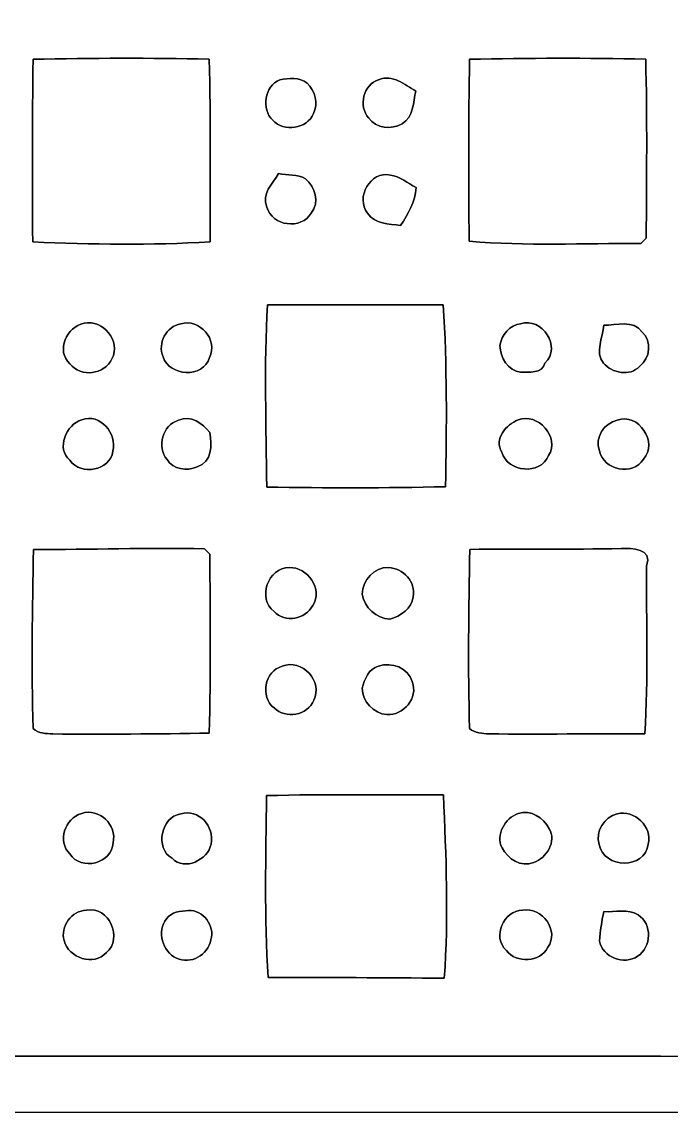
# Model space of a CAD drawing. Header units: centimetres. Extents: x -16.8 to 16.8, y -16.7 to 16.7.
# Drawn here: x -0.2 to 8.83, y -16.67 to -1.52 of the extents above; entities that cross this region are included whole.
import ezdxf

# ---------------------------------------------------------------- set-up
doc = ezdxf.new("R2010")
doc.units = ezdxf.units.CM
doc.header["$MEASUREMENT"] = 0
doc.layers.add('Layer 1', color=7, linetype='Continuous')

msp = doc.modelspace()

# ---------------------------------------------------------------- linework, layer by layer
at = {"layer": 'Layer 1', "color": 7}
for points, knots in [([(-16.77458, 16.66875), (-16.77458, 16.66875), (16.77458, 16.66875), (16.77458, 16.66875), (16.77458, 16.66875), (16.77458, 16.66875), (16.77458, -16.66875), (16.77458, -16.66875), (16.77458, -16.66875), (16.77458, -16.66875), (-16.77458, -16.66875), (-16.77458, -16.66875), (-16.77458, -16.66875), (-16.77458, -16.66875), (-16.77458, 16.66875), (-16.77458, 16.66875), (-16.77458, 16.66875), (-16.77458, 16.66875), (-16.77458, 16.66875), (-16.77458, 16.66875)], [0, 0, 0, 0, 0.16666667, 0.16666667, 0.16666667, 0.16666667, 0.33333333, 0.33333333, 0.33333333, 0.33333333, 0.5, 0.5, 0.5, 0.5, 0.66666667, 0.66666667, 0.66666667, 0.66666667, 1, 1, 1, 1]), ([(-16.06091, 16.05774), (-16.07961, 6.31331), (-16.06374, -3.43147), (-16.06903, -13.17625), (-16.06903, -13.17625), (-16.0588, -14.08148), (-16.0969, -14.98776), (-16.04186, -15.89229), (-16.04186, -15.89229), (-5.49557, -15.89546), (5.05107, -15.88805), (15.59736, -15.89581), (15.59736, -15.89581), (15.65769, -15.41709), (15.61606, -14.93132), (15.63052, -14.45013), (15.63052, -14.45013), (15.63088, -10.96857), (15.62417, -7.48665), (15.63158, -4.00509), (15.63158, -4.00509), (15.61571, -2.97004), (15.64852, -1.93463), (15.6143, -0.89958), (15.6143, -0.89958), (15.63758, 1.05692), (15.63441, 3.01378), (15.62276, 4.97064), (15.62276, 4.97064), (15.63864, 6.5218), (15.61465, 8.07297), (15.63511, 9.62413), (15.63511, 9.62413), (15.60371, 10.68564), (15.63299, 11.7475), (15.62876, 12.80901), (15.62876, 12.80901), (15.61888, 13.89274), (15.66086, 14.97718), (15.59595, 16.05986), (15.59595, 16.05986), (14.04867, 16.08137), (12.50103, 16.06303), (10.95375, 16.06903), (10.95375, 16.06903), (2.60456, 16.06903), (-5.74428, 16.06903), (-14.09347, 16.06903), (-14.09347, 16.06903), (-14.74929, 16.06867), (-15.40545, 16.07608), (-16.06091, 16.05774)], [0, 0, 0, 0, 0.07142857, 0.07142857, 0.07142857, 0.07142857, 0.14285714, 0.14285714, 0.14285714, 0.14285714, 0.21428571, 0.21428571, 0.21428571, 0.21428571, 0.28571429, 0.28571429, 0.28571429, 0.28571429, 0.35714286, 0.35714286, 0.35714286, 0.35714286, 0.42857143, 0.42857143, 0.42857143, 0.42857143, 0.5, 0.5, 0.5, 0.5, 0.57142857, 0.57142857, 0.57142857, 0.57142857, 0.64285714, 0.64285714, 0.64285714, 0.64285714, 0.71428571, 0.71428571, 0.71428571, 0.71428571, 0.78571429, 0.78571429, 0.78571429, 0.78571429, 0.85714286, 0.85714286, 0.85714286, 0.85714286, 1, 1, 1, 1]), ([(-0.04339, -2.03976), (0.77258, -2.02142), (1.58891, -2.02177), (2.40524, -2.03659), (2.40524, -2.03659), (2.42711, -2.8829), (2.41406, -3.72992), (2.41582, -4.57659), (2.41582, -4.57659), (1.59456, -4.62315), (0.77082, -4.61574), (-0.05045, -4.57659), (-0.05045, -4.57659), (-0.05292, -3.73098), (-0.06138, -2.88502), (-0.04339, -2.03976)], [0, 0, 0, 0, 0.2, 0.2, 0.2, 0.2, 0.4, 0.4, 0.4, 0.4, 0.6, 0.6, 0.6, 0.6, 1, 1, 1, 1]), ([(6.02439, -2.03976), (6.84036, -2.02142), (7.65669, -2.02177), (8.47302, -2.03659), (8.47302, -2.03659), (8.49348, -2.86561), (8.48536, -3.69499), (8.48007, -4.52402), (8.48007, -4.52402), (8.45467, -4.54907), (8.42962, -4.57412), (8.40458, -4.59916), (8.40458, -4.59916), (7.60836, -4.5974), (6.81037, -4.63409), (6.01592, -4.56741), (6.01592, -4.56741), (6.01662, -3.72463), (6.00534, -2.88219), (6.02439, -2.03976)], [0, 0, 0, 0, 0.16666667, 0.16666667, 0.16666667, 0.16666667, 0.33333333, 0.33333333, 0.33333333, 0.33333333, 0.5, 0.5, 0.5, 0.5, 0.66666667, 0.66666667, 0.66666667, 0.66666667, 1, 1, 1, 1]), ([(4.75897, -2.32304), (4.95723, -2.24614), (5.11881, -2.39254), (5.2765, -2.48073), (5.2765, -2.48073), (5.24192, -2.63384), (5.24228, -2.84304), (5.08706, -2.93476), (5.08706, -2.93476), (4.93712, -3.02295), (4.72334, -3.00461), (4.62174, -2.85609), (4.62174, -2.85609), (4.47216, -2.69558), (4.54801, -2.3876), (4.75897, -2.32304)], [0, 0, 0, 0, 0.2, 0.2, 0.2, 0.2, 0.4, 0.4, 0.4, 0.4, 0.6, 0.6, 0.6, 0.6, 1, 1, 1, 1]), ([(3.38455, -2.32551), (3.50696, -2.3047), (3.66254, -2.28106), (3.76555, -2.37278), (3.76555, -2.37278), (3.87773, -2.47579), (3.92465, -2.6543), (3.85304, -2.794), (3.85304, -2.794), (3.76626, -3.00849), (3.44064, -3.05118), (3.28648, -2.88713), (3.28648, -2.88713), (3.12279, -2.73191), (3.17147, -2.41088), (3.38455, -2.32551)], [0, 0, 0, 0, 0.2, 0.2, 0.2, 0.2, 0.4, 0.4, 0.4, 0.4, 0.6, 0.6, 0.6, 0.6, 1, 1, 1, 1]), ([(3.36938, -3.62832), (3.48932, -3.65301), (3.6322, -3.63326), (3.74297, -3.70029), (3.74297, -3.70029), (3.87985, -3.81176), (3.94194, -4.02802), (3.82341, -4.17548), (3.82341, -4.17548), (3.68723, -4.4129), (3.27589, -4.35998), (3.20604, -4.09504), (3.20604, -4.09504), (3.12173, -3.90666), (3.28471, -3.77119), (3.36938, -3.62832)], [0, 0, 0, 0, 0.2, 0.2, 0.2, 0.2, 0.4, 0.4, 0.4, 0.4, 0.6, 0.6, 0.6, 0.6, 1, 1, 1, 1]), ([(4.60587, -4.17689), (4.43406, -3.96522), (4.64114, -3.58387), (4.92301, -3.64878), (4.92301, -3.64878), (5.05777, -3.66289), (5.16184, -3.76379), (5.27967, -3.82199), (5.27967, -3.82199), (5.26909, -4.01955), (5.16996, -4.18818), (5.06377, -4.34728), (5.06377, -4.34728), (4.90643, -4.32823), (4.70041, -4.33282), (4.60587, -4.17689)], [0, 0, 0, 0, 0.2, 0.2, 0.2, 0.2, 0.4, 0.4, 0.4, 0.4, 0.6, 0.6, 0.6, 0.6, 1, 1, 1, 1]), ([(3.21451, -5.45112), (4.02908, -5.44901), (4.84364, -5.44971), (5.6582, -5.45112), (5.6582, -5.45112), (5.71218, -6.2925), (5.70547, -7.13634), (5.68889, -7.97913), (5.68889, -7.97913), (4.86057, -7.99677), (4.0319, -7.99747), (3.20393, -7.98266), (3.20393, -7.98266), (3.19617, -7.13916), (3.16477, -6.29356), (3.21451, -5.45112)], [0, 0, 0, 0, 0.2, 0.2, 0.2, 0.2, 0.4, 0.4, 0.4, 0.4, 0.6, 0.6, 0.6, 0.6, 1, 1, 1, 1]), ([(0.66393, -5.70759), (0.92745, -5.64974), (1.17757, -5.95171), (1.05198, -6.20183), (1.05198, -6.20183), (0.94439, -6.42197), (0.62159, -6.4643), (0.46743, -6.27027), (0.46743, -6.27027), (0.26811, -6.09177), (0.42051, -5.74922), (0.66393, -5.70759)], [0, 0, 0, 0, 0.25, 0.25, 0.25, 0.25, 0.5, 0.5, 0.5, 0.5, 1, 1, 1, 1]), ([(2.00766, -5.71429), (2.27295, -5.63704), (2.53118, -5.93796), (2.40912, -6.18384), (2.40912, -6.18384), (2.31493, -6.47629), (1.85455, -6.44772), (1.76248, -6.17467), (1.76248, -6.17467), (1.68134, -5.98241), (1.80763, -5.75134), (2.00766, -5.71429)], [0, 0, 0, 0, 0.25, 0.25, 0.25, 0.25, 0.5, 0.5, 0.5, 0.5, 1, 1, 1, 1]), ([(6.73382, -5.71359), (7.03157, -5.61446), (7.31202, -6.04202), (7.07249, -6.26004), (7.07249, -6.26004), (7.0291, -6.41491), (6.84742, -6.38281), (6.73417, -6.38634), (6.73417, -6.38634), (6.55673, -6.3694), (6.45019, -6.18137), (6.44631, -6.01768), (6.44631, -6.01768), (6.46642, -5.8734), (6.58213, -5.72629), (6.73382, -5.71359)], [0, 0, 0, 0, 0.2, 0.2, 0.2, 0.2, 0.4, 0.4, 0.4, 0.4, 0.6, 0.6, 0.6, 0.6, 1, 1, 1, 1]), ([(7.88917, -5.73476), (8.06132, -5.74005), (8.30051, -5.65115), (8.42327, -5.82895), (8.42327, -5.82895), (8.56262, -5.95771), (8.53475, -6.19443), (8.38764, -6.30626), (8.38764, -6.30626), (8.25253, -6.45195), (8.00382, -6.40009), (7.88529, -6.26075), (7.88529, -6.26075), (7.76217, -6.10976), (7.87894, -5.90374), (7.88917, -5.73476)], [0, 0, 0, 0, 0.2, 0.2, 0.2, 0.2, 0.4, 0.4, 0.4, 0.4, 0.6, 0.6, 0.6, 0.6, 1, 1, 1, 1]), ([(0.63112, -7.04885), (0.88971, -6.94937), (1.12783, -7.24429), (1.06504, -7.48524), (1.06504, -7.48524), (1.02447, -7.75335), (0.6223, -7.83131), (0.46637, -7.61189), (0.46637, -7.61189), (0.27199, -7.44855), (0.41487, -7.11412), (0.63112, -7.04885)], [0, 0, 0, 0, 0.25, 0.25, 0.25, 0.25, 0.5, 0.5, 0.5, 0.5, 1, 1, 1, 1]), ([(6.6989, -7.04956), (6.96912, -6.94267), (7.28839, -7.29368), (7.12258, -7.54486), (7.12258, -7.54486), (7.00969, -7.82179), (6.55355, -7.78157), (6.47136, -7.49794), (6.47136, -7.49794), (6.36129, -7.31802), (6.53344, -7.11235), (6.6989, -7.04956)], [0, 0, 0, 0, 0.25, 0.25, 0.25, 0.25, 0.5, 0.5, 0.5, 0.5, 1, 1, 1, 1]), ([(8.07685, -7.0552), (8.36718, -6.93949), (8.65752, -7.37059), (8.44056, -7.59425), (8.44056, -7.59425), (8.29769, -7.83872), (7.88423, -7.74418), (7.82884, -7.48171), (7.82884, -7.48171), (7.76146, -7.29262), (7.89129, -7.09507), (8.07685, -7.0552)], [0, 0, 0, 0, 0.25, 0.25, 0.25, 0.25, 0.5, 0.5, 0.5, 0.5, 1, 1, 1, 1]), ([(1.97556, -7.05591), (2.153, -6.9723), (2.3054, -7.10177), (2.413, -7.22383), (2.413, -7.22383), (2.43946, -7.41045), (2.44792, -7.63164), (2.23414, -7.70361), (2.23414, -7.70361), (2.09621, -7.76711), (1.90041, -7.73748), (1.81751, -7.6013), (1.81751, -7.6013), (1.67393, -7.42668), (1.7526, -7.11764), (1.97556, -7.05591)], [0, 0, 0, 0, 0.2, 0.2, 0.2, 0.2, 0.4, 0.4, 0.4, 0.4, 0.6, 0.6, 0.6, 0.6, 1, 1, 1, 1]), ([(-0.04057, -8.85014), (0.75247, -8.85543), (1.54552, -8.82191), (2.33892, -8.84026), (2.33892, -8.84026), (2.36291, -8.86566), (2.38725, -8.89141), (2.41194, -8.91716), (2.41194, -8.91716), (2.41829, -9.74478), (2.42535, -10.5731), (2.40524, -11.40107), (2.40524, -11.40107), (1.67922, -11.41695), (0.95321, -11.41659), (0.22754, -11.41377), (0.22754, -11.41377), (0.13441, -11.40742), (0.0254, -11.40989), (-0.04339, -11.33546), (-0.04339, -11.33546), (-0.0702, -10.50749), (-0.05433, -9.67811), (-0.04057, -8.85014)], [0, 0, 0, 0, 0.14285714, 0.14285714, 0.14285714, 0.14285714, 0.28571429, 0.28571429, 0.28571429, 0.28571429, 0.42857143, 0.42857143, 0.42857143, 0.42857143, 0.57142857, 0.57142857, 0.57142857, 0.57142857, 0.71428571, 0.71428571, 0.71428571, 0.71428571, 1, 1, 1, 1]), ([(6.02721, -8.84943), (6.72888, -8.8392), (7.43056, -8.85084), (8.13259, -8.83814), (8.13259, -8.83814), (8.27334, -8.83073), (8.58097, -8.82897), (8.48325, -9.08262), (8.48325, -9.08262), (8.48148, -9.85873), (8.50865, -10.6366), (8.46243, -11.41201), (8.46243, -11.41201), (7.73994, -11.40883), (7.01781, -11.41977), (6.29567, -11.41236), (6.29567, -11.41236), (6.20254, -11.40425), (6.09565, -11.40601), (6.02403, -11.33581), (6.02403, -11.33581), (5.99757, -10.50749), (6.01345, -9.67775), (6.02721, -8.84943)], [0, 0, 0, 0, 0.14285714, 0.14285714, 0.14285714, 0.14285714, 0.28571429, 0.28571429, 0.28571429, 0.28571429, 0.42857143, 0.42857143, 0.42857143, 0.42857143, 0.57142857, 0.57142857, 0.57142857, 0.57142857, 0.71428571, 0.71428571, 0.71428571, 0.71428571, 1, 1, 1, 1]), ([(3.51755, -9.10237), (3.77084, -9.08897), (3.99133, -9.40541), (3.84422, -9.62766), (3.84422, -9.62766), (3.74368, -9.82169), (3.45828, -9.87884), (3.30553, -9.71162), (3.30553, -9.71162), (3.06881, -9.52923), (3.2198, -9.0992), (3.51755, -9.10237)], [0, 0, 0, 0, 0.25, 0.25, 0.25, 0.25, 0.5, 0.5, 0.5, 0.5, 1, 1, 1, 1]), ([(4.89726, -9.0992), (5.09341, -9.11507), (5.28496, -9.29428), (5.2384, -9.50771), (5.2384, -9.50771), (5.22887, -9.67493), (5.05954, -9.77336), (4.91737, -9.81922), (4.91737, -9.81922), (4.72828, -9.81357), (4.55965, -9.65588), (4.53143, -9.47067), (4.53143, -9.47067), (4.53319, -9.27417), (4.69724, -9.09673), (4.89726, -9.0992)], [0, 0, 0, 0, 0.2, 0.2, 0.2, 0.2, 0.4, 0.4, 0.4, 0.4, 0.6, 0.6, 0.6, 0.6, 1, 1, 1, 1]), ([(3.41912, -10.47291), (3.69323, -10.35932), (3.99309, -10.68987), (3.85657, -10.94528), (3.85657, -10.94528), (3.76978, -11.15624), (3.4671, -11.20916), (3.30518, -11.05288), (3.30518, -11.05288), (3.10762, -10.89766), (3.17324, -10.53712), (3.41912, -10.47291)], [0, 0, 0, 0, 0.25, 0.25, 0.25, 0.25, 0.5, 0.5, 0.5, 0.5, 1, 1, 1, 1]), ([(4.75862, -10.47221), (4.9403, -10.40659), (5.17066, -10.49514), (5.22534, -10.68634), (5.22534, -10.68634), (5.31777, -10.91636), (5.10081, -11.15871), (4.87221, -11.14425), (4.87221, -11.14425), (4.68877, -11.13226), (4.53355, -10.95975), (4.53143, -10.77877), (4.53143, -10.77877), (4.56036, -10.65636), (4.62245, -10.50431), (4.75862, -10.47221)], [0, 0, 0, 0, 0.2, 0.2, 0.2, 0.2, 0.4, 0.4, 0.4, 0.4, 0.6, 0.6, 0.6, 0.6, 1, 1, 1, 1]), ([(3.2004, -12.27032), (4.0199, -12.24844), (4.84011, -12.26079), (5.65997, -12.25973), (5.65997, -12.25973), (5.69807, -13.10781), (5.73193, -13.95977), (5.67196, -14.80749), (5.67196, -14.80749), (4.85563, -14.79832), (4.03931, -14.79832), (3.22298, -14.79832), (3.22298, -14.79832), (3.1683, -13.95659), (3.19229, -13.11275), (3.2004, -12.27032)], [0, 0, 0, 0, 0.2, 0.2, 0.2, 0.2, 0.4, 0.4, 0.4, 0.4, 0.6, 0.6, 0.6, 0.6, 1, 1, 1, 1]), ([(0.63077, -12.51761), (0.87242, -12.43718), (1.12607, -12.67848), (1.06786, -12.92507), (1.06786, -12.92507), (1.05516, -13.21223), (0.62477, -13.32442), (0.46673, -13.08065), (0.46673, -13.08065), (0.2854, -12.90567), (0.39793, -12.58535), (0.63077, -12.51761)], [0, 0, 0, 0, 0.25, 0.25, 0.25, 0.25, 0.5, 0.5, 0.5, 0.5, 1, 1, 1, 1]), ([(2.00731, -12.52291), (2.26095, -12.44988), (2.47791, -12.69682), (2.4317, -12.94271), (2.4317, -12.94271), (2.3816, -13.1639), (2.06587, -13.3223), (1.88771, -13.14132), (1.88771, -13.14132), (1.645, -13.00515), (1.73249, -12.56418), (2.00731, -12.52291)], [0, 0, 0, 0, 0.25, 0.25, 0.25, 0.25, 0.5, 0.5, 0.5, 0.5, 1, 1, 1, 1]), ([(6.69996, -12.51938), (6.87282, -12.45482), (7.05344, -12.58041), (7.13105, -12.73034), (7.13105, -12.73034), (7.23688, -12.90779), (7.09471, -13.13709), (6.91727, -13.19847), (6.91727, -13.19847), (6.73523, -13.27256), (6.5599, -13.14909), (6.47488, -12.99774), (6.47488, -12.99774), (6.38069, -12.81536), (6.51863, -12.58217), (6.69996, -12.51938)], [0, 0, 0, 0, 0.2, 0.2, 0.2, 0.2, 0.4, 0.4, 0.4, 0.4, 0.6, 0.6, 0.6, 0.6, 1, 1, 1, 1]), ([(8.07544, -12.52185), (8.31603, -12.46646), (8.57179, -12.69859), (8.50582, -12.94377), (8.50582, -12.94377), (8.46631, -13.3036), (7.88741, -13.28491), (7.82779, -12.95047), (7.82779, -12.95047), (7.76605, -12.76526), (7.89764, -12.56947), (8.07544, -12.52185)], [0, 0, 0, 0, 0.25, 0.25, 0.25, 0.25, 0.5, 0.5, 0.5, 0.5, 1, 1, 1, 1]), ([(0.69532, -13.86346), (1.01424, -13.79961), (1.20756, -14.25328), (0.97578, -14.45189), (0.97578, -14.45189), (0.79939, -14.64557), (0.44944, -14.52774), (0.38664, -14.28468), (0.38664, -14.28468), (0.32808, -14.09312), (0.49424, -13.86417), (0.69532, -13.86346)], [0, 0, 0, 0, 0.25, 0.25, 0.25, 0.25, 0.5, 0.5, 0.5, 0.5, 1, 1, 1, 1]), ([(2.11384, -13.86558), (2.32163, -13.85676), (2.48567, -14.07936), (2.42746, -14.27586), (2.42746, -14.27586), (2.38795, -14.48047), (2.14348, -14.62617), (1.94839, -14.52704), (1.94839, -14.52704), (1.75119, -14.43743), (1.67322, -14.15415), (1.81081, -13.98376), (1.81081, -13.98376), (1.87184, -13.88251), (2.00872, -13.87898), (2.11384, -13.86558)], [0, 0, 0, 0, 0.2, 0.2, 0.2, 0.2, 0.4, 0.4, 0.4, 0.4, 0.6, 0.6, 0.6, 0.6, 1, 1, 1, 1]), ([(6.7631, -13.86346), (7.03262, -13.81125), (7.27922, -14.15344), (7.11165, -14.37746), (7.11165, -14.37746), (7.0044, -14.59195), (6.67702, -14.60571), (6.53521, -14.42014), (6.53521, -14.42014), (6.32848, -14.23741), (6.49958, -13.8617), (6.7631, -13.86346)], [0, 0, 0, 0, 0.25, 0.25, 0.25, 0.25, 0.5, 0.5, 0.5, 0.5, 1, 1, 1, 1]), ([(7.88987, -13.88181), (8.04439, -13.89239), (8.22572, -13.83771), (8.36754, -13.92767), (8.36754, -13.92767), (8.56439, -14.04902), (8.55557, -14.38099), (8.36048, -14.50058), (8.36048, -14.50058), (8.17668, -14.6304), (7.86694, -14.51716), (7.83167, -14.29067), (7.83167, -14.29067), (7.84084, -14.15274), (7.86024, -14.01657), (7.88987, -13.88181)], [0, 0, 0, 0, 0.2, 0.2, 0.2, 0.2, 0.4, 0.4, 0.4, 0.4, 0.6, 0.6, 0.6, 0.6, 1, 1, 1, 1])]:
    msp.add_open_spline(points, degree=3, knots=knots, dxfattribs=at)
at = {"layer": 'Layer 1', "color": 251}
for points, knots in [([(-16.06091, 16.05774), (-15.40545, 16.07608), (-14.74929, 16.06867), (-14.09347, 16.06903), (-14.09347, 16.06903), (-5.74428, 16.06903), (2.60456, 16.06903), (10.95375, 16.06903), (10.95375, 16.06903), (12.50103, 16.06303), (14.04867, 16.08137), (15.59595, 16.05986), (15.59595, 16.05986), (15.66086, 14.97718), (15.61888, 13.89274), (15.62876, 12.80901), (15.62876, 12.80901), (15.63299, 11.7475), (15.60371, 10.68564), (15.63511, 9.62413), (15.63511, 9.62413), (15.61465, 8.07297), (15.63864, 6.5218), (15.62276, 4.97064), (15.62276, 4.97064), (15.63441, 3.01378), (15.63758, 1.05692), (15.6143, -0.89958), (15.6143, -0.89958), (15.64852, -1.93463), (15.61571, -2.97004), (15.63158, -4.00509), (15.63158, -4.00509), (15.62417, -7.48665), (15.63088, -10.96857), (15.63052, -14.45013), (15.63052, -14.45013), (15.61606, -14.93132), (15.65769, -15.41709), (15.59736, -15.89581), (15.59736, -15.89581), (5.05107, -15.88805), (-5.49557, -15.89546), (-16.04186, -15.89229), (-16.04186, -15.89229), (-16.0969, -14.98776), (-16.0588, -14.08148), (-16.06903, -13.17625), (-16.06903, -13.17625), (-16.06374, -3.43147), (-16.07961, 6.31331), (-16.06091, 16.05774), (-16.06091, 16.05774), (-16.06091, 16.05774), (-16.06091, 16.05774), (-16.06091, 16.05774)], [0, 0, 0, 0, 0.06666667, 0.06666667, 0.06666667, 0.06666667, 0.13333333, 0.13333333, 0.13333333, 0.13333333, 0.2, 0.2, 0.2, 0.2, 0.26666667, 0.26666667, 0.26666667, 0.26666667, 0.33333333, 0.33333333, 0.33333333, 0.33333333, 0.4, 0.4, 0.4, 0.4, 0.46666667, 0.46666667, 0.46666667, 0.46666667, 0.53333333, 0.53333333, 0.53333333, 0.53333333, 0.6, 0.6, 0.6, 0.6, 0.66666667, 0.66666667, 0.66666667, 0.66666667, 0.73333333, 0.73333333, 0.73333333, 0.73333333, 0.8, 0.8, 0.8, 0.8, 0.86666667, 0.86666667, 0.86666667, 0.86666667, 1, 1, 1, 1]), ([(-0.04339, -2.03976), (-0.06138, -2.88502), (-0.05292, -3.73098), (-0.05045, -4.57659), (-0.05045, -4.57659), (0.77082, -4.61574), (1.59456, -4.62315), (2.41582, -4.57659), (2.41582, -4.57659), (2.41406, -3.72992), (2.42711, -2.8829), (2.40524, -2.03659), (2.40524, -2.03659), (1.58891, -2.02177), (0.77258, -2.02142), (-0.04339, -2.03976), (-0.04339, -2.03976), (-0.04339, -2.03976), (-0.04339, -2.03976), (-0.04339, -2.03976)], [0, 0, 0, 0, 0.16666667, 0.16666667, 0.16666667, 0.16666667, 0.33333333, 0.33333333, 0.33333333, 0.33333333, 0.5, 0.5, 0.5, 0.5, 0.66666667, 0.66666667, 0.66666667, 0.66666667, 1, 1, 1, 1]), ([(6.02439, -2.03976), (6.00534, -2.88219), (6.01662, -3.72463), (6.01592, -4.56741), (6.01592, -4.56741), (6.81037, -4.63409), (7.60836, -4.5974), (8.40458, -4.59916), (8.40458, -4.59916), (8.42962, -4.57412), (8.45467, -4.54907), (8.48007, -4.52402), (8.48007, -4.52402), (8.48536, -3.69499), (8.49348, -2.86561), (8.47302, -2.03659), (8.47302, -2.03659), (7.65669, -2.02177), (6.84036, -2.02142), (6.02439, -2.03976), (6.02439, -2.03976), (6.02439, -2.03976), (6.02439, -2.03976), (6.02439, -2.03976)], [0, 0, 0, 0, 0.14285714, 0.14285714, 0.14285714, 0.14285714, 0.28571429, 0.28571429, 0.28571429, 0.28571429, 0.42857143, 0.42857143, 0.42857143, 0.42857143, 0.57142857, 0.57142857, 0.57142857, 0.57142857, 0.71428571, 0.71428571, 0.71428571, 0.71428571, 1, 1, 1, 1]), ([(4.75897, -2.32304), (4.54801, -2.3876), (4.47216, -2.69558), (4.62174, -2.85609), (4.62174, -2.85609), (4.72334, -3.00461), (4.93712, -3.02295), (5.08706, -2.93476), (5.08706, -2.93476), (5.24228, -2.84304), (5.24192, -2.63384), (5.2765, -2.48073), (5.2765, -2.48073), (5.11881, -2.39254), (4.95723, -2.24614), (4.75897, -2.32304), (4.75897, -2.32304), (4.75897, -2.32304), (4.75897, -2.32304), (4.75897, -2.32304)], [0, 0, 0, 0, 0.16666667, 0.16666667, 0.16666667, 0.16666667, 0.33333333, 0.33333333, 0.33333333, 0.33333333, 0.5, 0.5, 0.5, 0.5, 0.66666667, 0.66666667, 0.66666667, 0.66666667, 1, 1, 1, 1]), ([(3.38455, -2.32551), (3.17147, -2.41088), (3.12279, -2.73191), (3.28648, -2.88713), (3.28648, -2.88713), (3.44064, -3.05118), (3.76626, -3.00849), (3.85304, -2.794), (3.85304, -2.794), (3.92465, -2.6543), (3.87773, -2.47579), (3.76555, -2.37278), (3.76555, -2.37278), (3.66254, -2.28106), (3.50696, -2.3047), (3.38455, -2.32551), (3.38455, -2.32551), (3.38455, -2.32551), (3.38455, -2.32551), (3.38455, -2.32551)], [0, 0, 0, 0, 0.16666667, 0.16666667, 0.16666667, 0.16666667, 0.33333333, 0.33333333, 0.33333333, 0.33333333, 0.5, 0.5, 0.5, 0.5, 0.66666667, 0.66666667, 0.66666667, 0.66666667, 1, 1, 1, 1]), ([(3.36938, -3.62832), (3.28471, -3.77119), (3.12173, -3.90666), (3.20604, -4.09504), (3.20604, -4.09504), (3.27589, -4.35998), (3.68723, -4.4129), (3.82341, -4.17548), (3.82341, -4.17548), (3.94194, -4.02802), (3.87985, -3.81176), (3.74297, -3.70029), (3.74297, -3.70029), (3.6322, -3.63326), (3.48932, -3.65301), (3.36938, -3.62832), (3.36938, -3.62832), (3.36938, -3.62832), (3.36938, -3.62832), (3.36938, -3.62832)], [0, 0, 0, 0, 0.16666667, 0.16666667, 0.16666667, 0.16666667, 0.33333333, 0.33333333, 0.33333333, 0.33333333, 0.5, 0.5, 0.5, 0.5, 0.66666667, 0.66666667, 0.66666667, 0.66666667, 1, 1, 1, 1]), ([(4.60587, -4.17689), (4.70041, -4.33282), (4.90643, -4.32823), (5.06377, -4.34728), (5.06377, -4.34728), (5.16996, -4.18818), (5.26909, -4.01955), (5.27967, -3.82199), (5.27967, -3.82199), (5.16184, -3.76379), (5.05777, -3.66289), (4.92301, -3.64878), (4.92301, -3.64878), (4.64114, -3.58387), (4.43406, -3.96522), (4.60587, -4.17689), (4.60587, -4.17689), (4.60587, -4.17689), (4.60587, -4.17689), (4.60587, -4.17689)], [0, 0, 0, 0, 0.16666667, 0.16666667, 0.16666667, 0.16666667, 0.33333333, 0.33333333, 0.33333333, 0.33333333, 0.5, 0.5, 0.5, 0.5, 0.66666667, 0.66666667, 0.66666667, 0.66666667, 1, 1, 1, 1]), ([(3.21451, -5.45112), (3.16477, -6.29356), (3.19617, -7.13916), (3.20393, -7.98266), (3.20393, -7.98266), (4.0319, -7.99747), (4.86057, -7.99677), (5.68889, -7.97913), (5.68889, -7.97913), (5.70547, -7.13634), (5.71218, -6.2925), (5.6582, -5.45112), (5.6582, -5.45112), (4.84364, -5.44971), (4.02908, -5.44901), (3.21451, -5.45112), (3.21451, -5.45112), (3.21451, -5.45112), (3.21451, -5.45112), (3.21451, -5.45112)], [0, 0, 0, 0, 0.16666667, 0.16666667, 0.16666667, 0.16666667, 0.33333333, 0.33333333, 0.33333333, 0.33333333, 0.5, 0.5, 0.5, 0.5, 0.66666667, 0.66666667, 0.66666667, 0.66666667, 1, 1, 1, 1]), ([(0.66393, -5.70759), (0.42051, -5.74922), (0.26811, -6.09177), (0.46743, -6.27027), (0.46743, -6.27027), (0.62159, -6.4643), (0.94439, -6.42197), (1.05198, -6.20183), (1.05198, -6.20183), (1.17757, -5.95171), (0.92745, -5.64974), (0.66393, -5.70759), (0.66393, -5.70759), (0.66393, -5.70759), (0.66393, -5.70759), (0.66393, -5.70759)], [0, 0, 0, 0, 0.2, 0.2, 0.2, 0.2, 0.4, 0.4, 0.4, 0.4, 0.6, 0.6, 0.6, 0.6, 1, 1, 1, 1]), ([(2.00766, -5.71429), (1.80763, -5.75134), (1.68134, -5.98241), (1.76248, -6.17467), (1.76248, -6.17467), (1.85455, -6.44772), (2.31493, -6.47629), (2.40912, -6.18384), (2.40912, -6.18384), (2.53118, -5.93796), (2.27295, -5.63704), (2.00766, -5.71429), (2.00766, -5.71429), (2.00766, -5.71429), (2.00766, -5.71429), (2.00766, -5.71429)], [0, 0, 0, 0, 0.2, 0.2, 0.2, 0.2, 0.4, 0.4, 0.4, 0.4, 0.6, 0.6, 0.6, 0.6, 1, 1, 1, 1]), ([(6.73382, -5.71359), (6.58213, -5.72629), (6.46642, -5.8734), (6.44631, -6.01768), (6.44631, -6.01768), (6.45019, -6.18137), (6.55673, -6.3694), (6.73417, -6.38634), (6.73417, -6.38634), (6.84742, -6.38281), (7.0291, -6.41491), (7.07249, -6.26004), (7.07249, -6.26004), (7.31202, -6.04202), (7.03157, -5.61446), (6.73382, -5.71359), (6.73382, -5.71359), (6.73382, -5.71359), (6.73382, -5.71359), (6.73382, -5.71359)], [0, 0, 0, 0, 0.16666667, 0.16666667, 0.16666667, 0.16666667, 0.33333333, 0.33333333, 0.33333333, 0.33333333, 0.5, 0.5, 0.5, 0.5, 0.66666667, 0.66666667, 0.66666667, 0.66666667, 1, 1, 1, 1]), ([(7.88917, -5.73476), (7.87894, -5.90374), (7.76217, -6.10976), (7.88529, -6.26075), (7.88529, -6.26075), (8.00382, -6.40009), (8.25253, -6.45195), (8.38764, -6.30626), (8.38764, -6.30626), (8.53475, -6.19443), (8.56262, -5.95771), (8.42327, -5.82895), (8.42327, -5.82895), (8.30051, -5.65115), (8.06132, -5.74005), (7.88917, -5.73476), (7.88917, -5.73476), (7.88917, -5.73476), (7.88917, -5.73476), (7.88917, -5.73476)], [0, 0, 0, 0, 0.16666667, 0.16666667, 0.16666667, 0.16666667, 0.33333333, 0.33333333, 0.33333333, 0.33333333, 0.5, 0.5, 0.5, 0.5, 0.66666667, 0.66666667, 0.66666667, 0.66666667, 1, 1, 1, 1]), ([(0.63112, -7.04885), (0.41487, -7.11412), (0.27199, -7.44855), (0.46637, -7.61189), (0.46637, -7.61189), (0.6223, -7.83131), (1.02447, -7.75335), (1.06504, -7.48524), (1.06504, -7.48524), (1.12783, -7.24429), (0.88971, -6.94937), (0.63112, -7.04885), (0.63112, -7.04885), (0.63112, -7.04885), (0.63112, -7.04885), (0.63112, -7.04885)], [0, 0, 0, 0, 0.2, 0.2, 0.2, 0.2, 0.4, 0.4, 0.4, 0.4, 0.6, 0.6, 0.6, 0.6, 1, 1, 1, 1]), ([(6.6989, -7.04956), (6.53344, -7.11235), (6.36129, -7.31802), (6.47136, -7.49794), (6.47136, -7.49794), (6.55355, -7.78157), (7.00969, -7.82179), (7.12258, -7.54486), (7.12258, -7.54486), (7.28839, -7.29368), (6.96912, -6.94267), (6.6989, -7.04956), (6.6989, -7.04956), (6.6989, -7.04956), (6.6989, -7.04956), (6.6989, -7.04956)], [0, 0, 0, 0, 0.2, 0.2, 0.2, 0.2, 0.4, 0.4, 0.4, 0.4, 0.6, 0.6, 0.6, 0.6, 1, 1, 1, 1]), ([(8.07685, -7.0552), (7.89129, -7.09507), (7.76146, -7.29262), (7.82884, -7.48171), (7.82884, -7.48171), (7.88423, -7.74418), (8.29769, -7.83872), (8.44056, -7.59425), (8.44056, -7.59425), (8.65752, -7.37059), (8.36718, -6.93949), (8.07685, -7.0552), (8.07685, -7.0552), (8.07685, -7.0552), (8.07685, -7.0552), (8.07685, -7.0552)], [0, 0, 0, 0, 0.2, 0.2, 0.2, 0.2, 0.4, 0.4, 0.4, 0.4, 0.6, 0.6, 0.6, 0.6, 1, 1, 1, 1]), ([(1.97556, -7.05591), (1.7526, -7.11764), (1.67393, -7.42668), (1.81751, -7.6013), (1.81751, -7.6013), (1.90041, -7.73748), (2.09621, -7.76711), (2.23414, -7.70361), (2.23414, -7.70361), (2.44792, -7.63164), (2.43946, -7.41045), (2.413, -7.22383), (2.413, -7.22383), (2.3054, -7.10177), (2.153, -6.9723), (1.97556, -7.05591), (1.97556, -7.05591), (1.97556, -7.05591), (1.97556, -7.05591), (1.97556, -7.05591)], [0, 0, 0, 0, 0.16666667, 0.16666667, 0.16666667, 0.16666667, 0.33333333, 0.33333333, 0.33333333, 0.33333333, 0.5, 0.5, 0.5, 0.5, 0.66666667, 0.66666667, 0.66666667, 0.66666667, 1, 1, 1, 1]), ([(-0.04057, -8.85014), (-0.05433, -9.67811), (-0.0702, -10.50749), (-0.04339, -11.33546), (-0.04339, -11.33546), (0.0254, -11.40989), (0.13441, -11.40742), (0.22754, -11.41377), (0.22754, -11.41377), (0.95321, -11.41659), (1.67922, -11.41695), (2.40524, -11.40107), (2.40524, -11.40107), (2.42535, -10.5731), (2.41829, -9.74478), (2.41194, -8.91716), (2.41194, -8.91716), (2.38725, -8.89141), (2.36291, -8.86566), (2.33892, -8.84026), (2.33892, -8.84026), (1.54552, -8.82191), (0.75247, -8.85543), (-0.04057, -8.85014), (-0.04057, -8.85014), (-0.04057, -8.85014), (-0.04057, -8.85014), (-0.04057, -8.85014)], [0, 0, 0, 0, 0.125, 0.125, 0.125, 0.125, 0.25, 0.25, 0.25, 0.25, 0.375, 0.375, 0.375, 0.375, 0.5, 0.5, 0.5, 0.5, 0.625, 0.625, 0.625, 0.625, 0.75, 0.75, 0.75, 0.75, 1, 1, 1, 1]), ([(6.02721, -8.84943), (6.01345, -9.67775), (5.99757, -10.50749), (6.02403, -11.33581), (6.02403, -11.33581), (6.09565, -11.40601), (6.20254, -11.40425), (6.29567, -11.41236), (6.29567, -11.41236), (7.01781, -11.41977), (7.73994, -11.40883), (8.46243, -11.41201), (8.46243, -11.41201), (8.50865, -10.6366), (8.48148, -9.85873), (8.48325, -9.08262), (8.48325, -9.08262), (8.58097, -8.82897), (8.27334, -8.83073), (8.13259, -8.83814), (8.13259, -8.83814), (7.43056, -8.85084), (6.72888, -8.8392), (6.02721, -8.84943), (6.02721, -8.84943), (6.02721, -8.84943), (6.02721, -8.84943), (6.02721, -8.84943)], [0, 0, 0, 0, 0.125, 0.125, 0.125, 0.125, 0.25, 0.25, 0.25, 0.25, 0.375, 0.375, 0.375, 0.375, 0.5, 0.5, 0.5, 0.5, 0.625, 0.625, 0.625, 0.625, 0.75, 0.75, 0.75, 0.75, 1, 1, 1, 1]), ([(3.51755, -9.10237), (3.2198, -9.0992), (3.06881, -9.52923), (3.30553, -9.71162), (3.30553, -9.71162), (3.45828, -9.87884), (3.74368, -9.82169), (3.84422, -9.62766), (3.84422, -9.62766), (3.99133, -9.40541), (3.77084, -9.08897), (3.51755, -9.10237), (3.51755, -9.10237), (3.51755, -9.10237), (3.51755, -9.10237), (3.51755, -9.10237)], [0, 0, 0, 0, 0.2, 0.2, 0.2, 0.2, 0.4, 0.4, 0.4, 0.4, 0.6, 0.6, 0.6, 0.6, 1, 1, 1, 1]), ([(4.89726, -9.0992), (4.69724, -9.09673), (4.53319, -9.27417), (4.53143, -9.47067), (4.53143, -9.47067), (4.55965, -9.65588), (4.72828, -9.81357), (4.91737, -9.81922), (4.91737, -9.81922), (5.05954, -9.77336), (5.22887, -9.67493), (5.2384, -9.50771), (5.2384, -9.50771), (5.28496, -9.29428), (5.09341, -9.11507), (4.89726, -9.0992), (4.89726, -9.0992), (4.89726, -9.0992), (4.89726, -9.0992), (4.89726, -9.0992)], [0, 0, 0, 0, 0.16666667, 0.16666667, 0.16666667, 0.16666667, 0.33333333, 0.33333333, 0.33333333, 0.33333333, 0.5, 0.5, 0.5, 0.5, 0.66666667, 0.66666667, 0.66666667, 0.66666667, 1, 1, 1, 1]), ([(3.41912, -10.47291), (3.17324, -10.53712), (3.10762, -10.89766), (3.30518, -11.05288), (3.30518, -11.05288), (3.4671, -11.20916), (3.76978, -11.15624), (3.85657, -10.94528), (3.85657, -10.94528), (3.99309, -10.68987), (3.69323, -10.35932), (3.41912, -10.47291), (3.41912, -10.47291), (3.41912, -10.47291), (3.41912, -10.47291), (3.41912, -10.47291)], [0, 0, 0, 0, 0.2, 0.2, 0.2, 0.2, 0.4, 0.4, 0.4, 0.4, 0.6, 0.6, 0.6, 0.6, 1, 1, 1, 1]), ([(4.75862, -10.47221), (4.62245, -10.50431), (4.56036, -10.65636), (4.53143, -10.77877), (4.53143, -10.77877), (4.53355, -10.95975), (4.68877, -11.13226), (4.87221, -11.14425), (4.87221, -11.14425), (5.10081, -11.15871), (5.31777, -10.91636), (5.22534, -10.68634), (5.22534, -10.68634), (5.17066, -10.49514), (4.9403, -10.40659), (4.75862, -10.47221), (4.75862, -10.47221), (4.75862, -10.47221), (4.75862, -10.47221), (4.75862, -10.47221)], [0, 0, 0, 0, 0.16666667, 0.16666667, 0.16666667, 0.16666667, 0.33333333, 0.33333333, 0.33333333, 0.33333333, 0.5, 0.5, 0.5, 0.5, 0.66666667, 0.66666667, 0.66666667, 0.66666667, 1, 1, 1, 1]), ([(3.2004, -12.27032), (3.19229, -13.11275), (3.1683, -13.95659), (3.22298, -14.79832), (3.22298, -14.79832), (4.03931, -14.79832), (4.85563, -14.79832), (5.67196, -14.80749), (5.67196, -14.80749), (5.73193, -13.95977), (5.69807, -13.10781), (5.65997, -12.25973), (5.65997, -12.25973), (4.84011, -12.26079), (4.0199, -12.24844), (3.2004, -12.27032), (3.2004, -12.27032), (3.2004, -12.27032), (3.2004, -12.27032), (3.2004, -12.27032)], [0, 0, 0, 0, 0.16666667, 0.16666667, 0.16666667, 0.16666667, 0.33333333, 0.33333333, 0.33333333, 0.33333333, 0.5, 0.5, 0.5, 0.5, 0.66666667, 0.66666667, 0.66666667, 0.66666667, 1, 1, 1, 1]), ([(0.63077, -12.51761), (0.39793, -12.58535), (0.2854, -12.90567), (0.46673, -13.08065), (0.46673, -13.08065), (0.62477, -13.32442), (1.05516, -13.21223), (1.06786, -12.92507), (1.06786, -12.92507), (1.12607, -12.67848), (0.87242, -12.43718), (0.63077, -12.51761), (0.63077, -12.51761), (0.63077, -12.51761), (0.63077, -12.51761), (0.63077, -12.51761)], [0, 0, 0, 0, 0.2, 0.2, 0.2, 0.2, 0.4, 0.4, 0.4, 0.4, 0.6, 0.6, 0.6, 0.6, 1, 1, 1, 1]), ([(2.00731, -12.52291), (1.73249, -12.56418), (1.645, -13.00515), (1.88771, -13.14132), (1.88771, -13.14132), (2.06587, -13.3223), (2.3816, -13.1639), (2.4317, -12.94271), (2.4317, -12.94271), (2.47791, -12.69682), (2.26095, -12.44988), (2.00731, -12.52291), (2.00731, -12.52291), (2.00731, -12.52291), (2.00731, -12.52291), (2.00731, -12.52291)], [0, 0, 0, 0, 0.2, 0.2, 0.2, 0.2, 0.4, 0.4, 0.4, 0.4, 0.6, 0.6, 0.6, 0.6, 1, 1, 1, 1]), ([(6.69996, -12.51938), (6.51863, -12.58217), (6.38069, -12.81536), (6.47488, -12.99774), (6.47488, -12.99774), (6.5599, -13.14909), (6.73523, -13.27256), (6.91727, -13.19847), (6.91727, -13.19847), (7.09471, -13.13709), (7.23688, -12.90779), (7.13105, -12.73034), (7.13105, -12.73034), (7.05344, -12.58041), (6.87282, -12.45482), (6.69996, -12.51938), (6.69996, -12.51938), (6.69996, -12.51938), (6.69996, -12.51938), (6.69996, -12.51938)], [0, 0, 0, 0, 0.16666667, 0.16666667, 0.16666667, 0.16666667, 0.33333333, 0.33333333, 0.33333333, 0.33333333, 0.5, 0.5, 0.5, 0.5, 0.66666667, 0.66666667, 0.66666667, 0.66666667, 1, 1, 1, 1]), ([(8.07544, -12.52185), (7.89764, -12.56947), (7.76605, -12.76526), (7.82779, -12.95047), (7.82779, -12.95047), (7.88741, -13.28491), (8.46631, -13.3036), (8.50582, -12.94377), (8.50582, -12.94377), (8.57179, -12.69859), (8.31603, -12.46646), (8.07544, -12.52185), (8.07544, -12.52185), (8.07544, -12.52185), (8.07544, -12.52185), (8.07544, -12.52185)], [0, 0, 0, 0, 0.2, 0.2, 0.2, 0.2, 0.4, 0.4, 0.4, 0.4, 0.6, 0.6, 0.6, 0.6, 1, 1, 1, 1]), ([(0.69532, -13.86346), (0.49424, -13.86417), (0.32808, -14.09312), (0.38664, -14.28468), (0.38664, -14.28468), (0.44944, -14.52774), (0.79939, -14.64557), (0.97578, -14.45189), (0.97578, -14.45189), (1.20756, -14.25328), (1.01424, -13.79961), (0.69532, -13.86346), (0.69532, -13.86346), (0.69532, -13.86346), (0.69532, -13.86346), (0.69532, -13.86346)], [0, 0, 0, 0, 0.2, 0.2, 0.2, 0.2, 0.4, 0.4, 0.4, 0.4, 0.6, 0.6, 0.6, 0.6, 1, 1, 1, 1]), ([(2.11384, -13.86558), (2.00872, -13.87898), (1.87184, -13.88251), (1.81081, -13.98376), (1.81081, -13.98376), (1.67322, -14.15415), (1.75119, -14.43743), (1.94839, -14.52704), (1.94839, -14.52704), (2.14348, -14.62617), (2.38795, -14.48047), (2.42746, -14.27586), (2.42746, -14.27586), (2.48567, -14.07936), (2.32163, -13.85676), (2.11384, -13.86558), (2.11384, -13.86558), (2.11384, -13.86558), (2.11384, -13.86558), (2.11384, -13.86558)], [0, 0, 0, 0, 0.16666667, 0.16666667, 0.16666667, 0.16666667, 0.33333333, 0.33333333, 0.33333333, 0.33333333, 0.5, 0.5, 0.5, 0.5, 0.66666667, 0.66666667, 0.66666667, 0.66666667, 1, 1, 1, 1]), ([(6.7631, -13.86346), (6.49958, -13.8617), (6.32848, -14.23741), (6.53521, -14.42014), (6.53521, -14.42014), (6.67702, -14.60571), (7.0044, -14.59195), (7.11165, -14.37746), (7.11165, -14.37746), (7.27922, -14.15344), (7.03262, -13.81125), (6.7631, -13.86346), (6.7631, -13.86346), (6.7631, -13.86346), (6.7631, -13.86346), (6.7631, -13.86346)], [0, 0, 0, 0, 0.2, 0.2, 0.2, 0.2, 0.4, 0.4, 0.4, 0.4, 0.6, 0.6, 0.6, 0.6, 1, 1, 1, 1]), ([(7.88987, -13.88181), (7.86024, -14.01657), (7.84084, -14.15274), (7.83167, -14.29067), (7.83167, -14.29067), (7.86694, -14.51716), (8.17668, -14.6304), (8.36048, -14.50058), (8.36048, -14.50058), (8.55557, -14.38099), (8.56439, -14.04902), (8.36754, -13.92767), (8.36754, -13.92767), (8.22572, -13.83771), (8.04439, -13.89239), (7.88987, -13.88181), (7.88987, -13.88181), (7.88987, -13.88181), (7.88987, -13.88181), (7.88987, -13.88181)], [0, 0, 0, 0, 0.16666667, 0.16666667, 0.16666667, 0.16666667, 0.33333333, 0.33333333, 0.33333333, 0.33333333, 0.5, 0.5, 0.5, 0.5, 0.66666667, 0.66666667, 0.66666667, 0.66666667, 1, 1, 1, 1])]:
    msp.add_open_spline(points, degree=3, knots=knots, dxfattribs=at)

doc.saveas('drawing.dxf')
